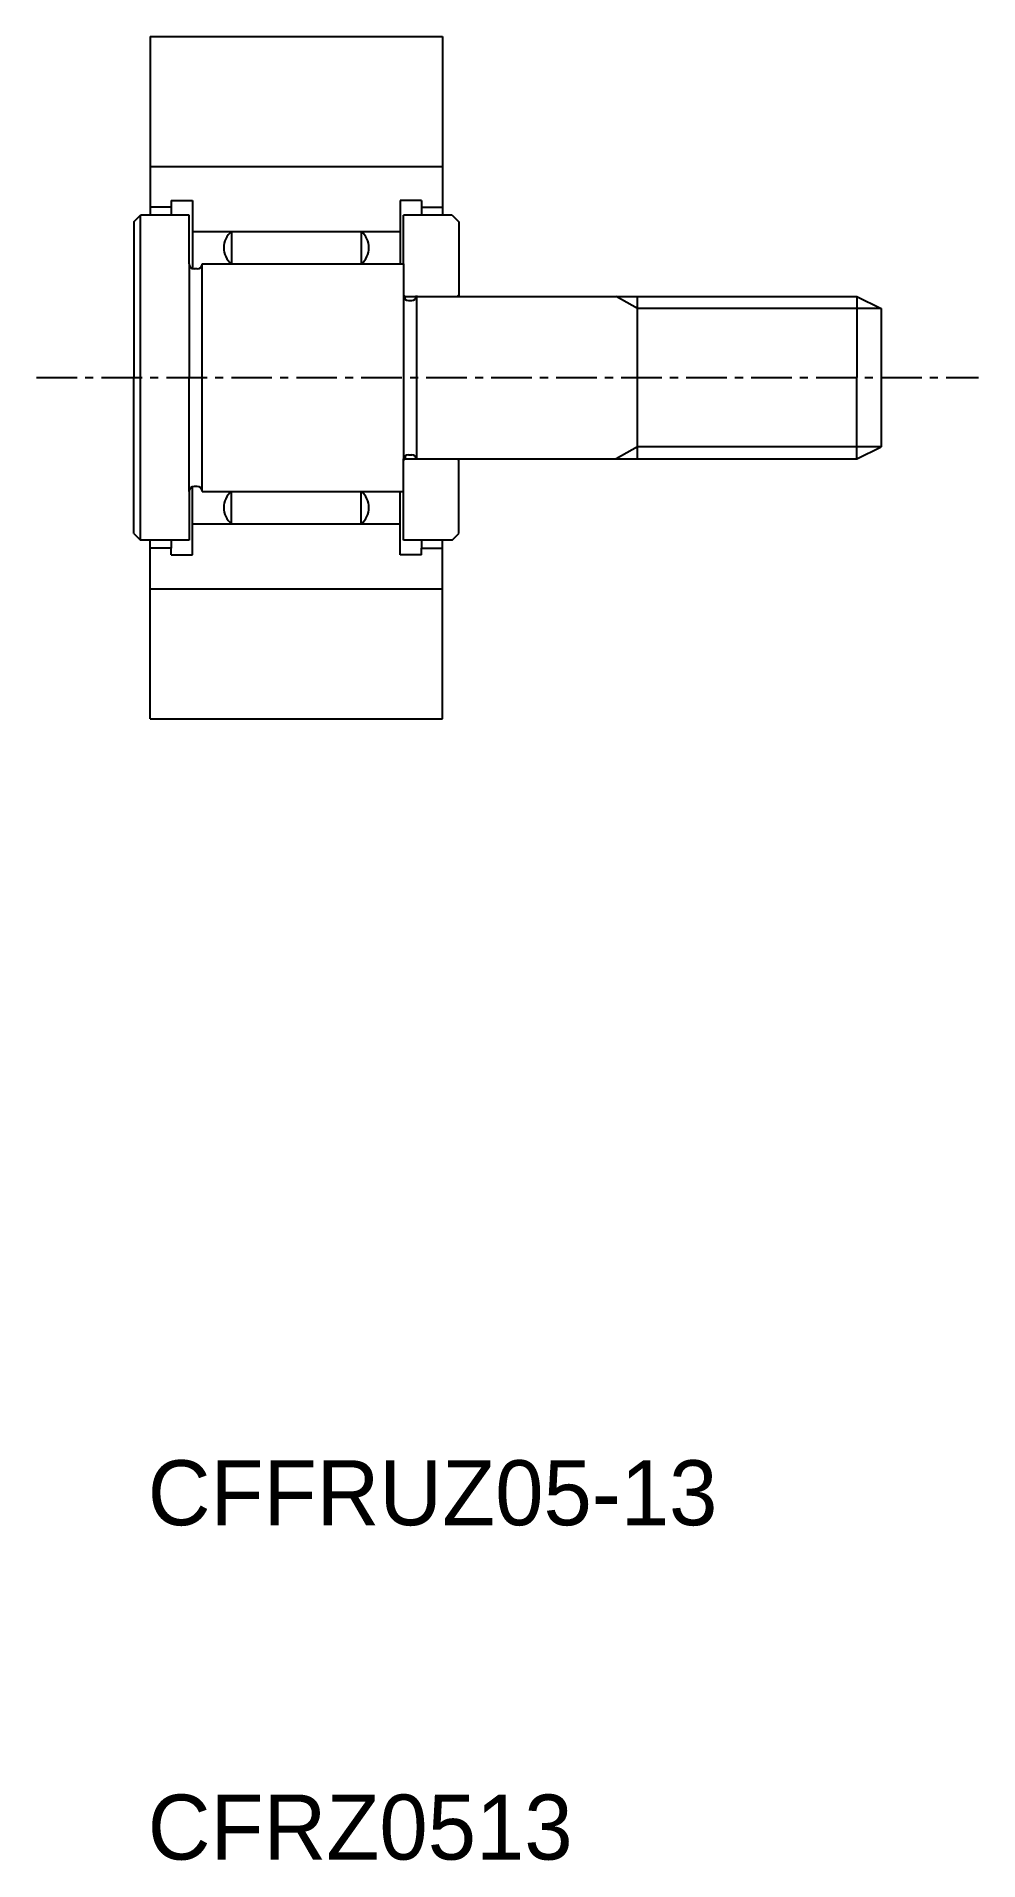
# Model space of a CAD drawing. Extents: x 164 to 193, y 92.1 to 148.2.
import ezdxf

# ---------------------------------------------------------------- set-up
doc = ezdxf.new("R2010")
doc.units = 0
doc.linetypes.add('CENTER', pattern=[2, 1.25, -0.25, 0.25, -0.25])
doc.layers.get('0').update_dxf_attribs({"linetype": 'CONTINUOUS'})
doc.layers.add('CENTER', color=1, linetype='CENTER')

msp = doc.modelspace()

# ---------------------------------------------------------------- linework, layer by layer
for p, q in [((167.531, 148.206), (167.531, 142.706)), ((167.531, 148.206), (176.531, 148.206)), ((176.531, 148.206), (176.531, 142.706)), ((167.531, 144.206), (176.531, 144.206)), ((168.181, 143.156), (168.831, 143.156)), ((168.181, 143.156), (168.181, 142.956)), ((168.831, 143.156), (168.831, 142.006)), ((175.231, 143.156), (175.231, 142.006)), ((175.881, 143.156), (175.231, 143.156)), ((175.881, 143.156), (175.881, 142.956)), ((167.031, 142.506), (167.231, 142.706)), ((167.231, 132.706), (167.231, 142.706)), ((168.731, 142.706), (167.231, 142.706)), ((168.181, 142.956), (167.531, 142.956)), ((168.181, 142.956), (168.181, 142.706)), ((168.731, 141.206), (168.731, 142.706)), ((176.831, 142.706), (175.331, 142.706)), ((175.331, 141.206), (175.331, 142.706)), ((175.881, 142.956), (175.881, 142.706)), ((175.881, 142.956), (176.531, 142.956)), ((176.831, 142.706), (177.031, 142.506)), ((167.031, 142.506), (167.031, 137.706)), ((168.831, 142.206), (175.231, 142.206)), ((170.031, 142.206), (170.031, 141.206)), ((174.031, 142.206), (174.031, 141.206)), ((177.031, 142.506), (177.031, 140.206)), ((168.831, 142.006), (168.831, 141.065)), ((175.231, 142.006), (175.231, 141.206)), ((168.731, 141.206), (168.731, 137.706)), ((168.981, 141.056), (168.881, 141.056)), ((169.131, 141.206), (175.106, 141.206)), ((169.131, 134.206), (169.131, 141.206)), ((175.106, 141.206), (175.331, 141.206)), ((175.331, 141.206), (175.331, 140.231)), ((175.381, 140.206), (175.331, 140.256)), ((175.331, 140.231), (175.331, 135.181)), ((175.381, 140.206), (175.729, 140.206)), ((175.381, 140.119), (175.381, 140.206)), ((175.481, 140.081), (175.581, 140.081)), ((175.731, 140.231), (175.731, 135.181)), ((175.731, 140.231), (175.731, 140.206)), ((175.731, 140.206), (189.281, 140.206)), ((176.981, 140.206), (177.031, 140.256)), ((182.531, 135.206), (182.531, 140.206)), ((189.281, 140.206), (189.281, 137.706)), ((189.281, 140.206), (190.031, 139.831)), ((190.031, 139.831), (190.031, 135.581)), ((167.031, 132.906), (167.031, 137.706)), ((168.731, 134.206), (168.731, 137.706)), ((189.281, 135.206), (189.281, 137.706)), ((175.381, 135.293), (175.381, 135.206)), ((175.481, 135.331), (175.581, 135.331)), ((189.281, 135.206), (190.031, 135.581)), ((175.331, 134.206), (175.331, 135.206)), ((175.331, 135.206), (175.331, 135.181)), ((175.381, 135.206), (175.331, 135.156)), ((175.381, 135.206), (175.729, 135.206)), ((175.731, 135.206), (189.281, 135.206)), ((175.731, 135.181), (175.731, 135.206)), ((176.981, 135.206), (177.031, 135.156)), ((177.031, 132.906), (177.031, 135.206)), ((168.731, 134.206), (168.731, 132.706)), ((168.831, 134.095), (168.831, 134.348)), ((168.981, 134.356), (168.881, 134.356)), ((169.131, 134.206), (175.106, 134.206)), ((170.031, 133.206), (170.031, 134.206)), ((174.031, 133.206), (174.031, 134.206)), ((175.106, 134.206), (175.331, 134.206)), ((175.231, 134.095), (175.231, 134.206)), ((175.331, 132.706), (175.331, 134.206)), ((168.831, 133.406), (168.831, 134.095)), ((175.231, 133.406), (175.231, 134.095)), ((168.831, 132.256), (168.831, 133.406)), ((168.831, 133.206), (175.231, 133.206)), ((175.231, 132.256), (175.231, 133.406)), ((167.031, 132.906), (167.231, 132.706)), ((168.731, 132.706), (167.231, 132.706)), ((167.531, 127.206), (167.531, 132.706)), ((168.181, 132.706), (168.181, 132.456)), ((176.831, 132.706), (175.331, 132.706)), ((175.881, 132.706), (175.881, 132.456)), ((176.531, 127.206), (176.531, 132.706)), ((176.831, 132.706), (177.031, 132.906)), ((168.181, 132.456), (167.531, 132.456)), ((168.181, 132.256), (168.181, 132.456)), ((168.181, 132.256), (168.831, 132.256)), ((175.881, 132.256), (175.231, 132.256)), ((175.881, 132.456), (176.531, 132.456)), ((175.881, 132.256), (175.881, 132.456)), ((167.531, 131.206), (176.531, 131.206)), ((167.531, 127.206), (176.531, 127.206))]:
    msp.add_line(p, q)
at = {"color": 3}
for p, q in [((182.531, 139.831), (181.881, 140.206)), ((190.031, 139.831), (182.531, 139.831)), ((182.531, 135.581), (181.881, 135.206)), ((190.031, 135.581), (182.531, 135.581))]:
    msp.add_line(p, q, dxfattribs=at)
for centre, radius, start, end in [((170.452, 141.706), 0.654, 130.0861, 229.9139), ((173.61, 141.706), 0.654, 310.0861, 49.9139), ((168.881, 141.206), 0.15, 180, 270), ((168.981, 141.206), 0.15, 270, 0), ((175.481, 140.231), 0.15, 180, 270), ((175.581, 140.231), 0.15, 270, 0), ((175.481, 135.181), 0.15, 90, 180), ((175.581, 135.181), 0.15, 0, 90), ((168.881, 134.206), 0.15, 90, 180), ((168.981, 134.206), 0.15, 0, 90), ((170.452, 133.706), 0.654, 130.0861, 229.9139), ((173.61, 133.706), 0.654, 310.0861, 49.9139)]:
    msp.add_arc(centre, radius, start, end)
at = {"layer": 'CENTER', "color": 1, "linetype": 'CENTER'}
msp.add_line((164.031, 137.706), (193.031, 137.706), dxfattribs=at)

# ---------------------------------------------------------------- texts
for s, p in [('CFFRUZ05-13', (167.457, 102.388)), ('CFRZ0513', (167.457, 92.099))]:
    msp.add_text(s, height=2).set_placement(p)

doc.saveas('drawing.dxf')
